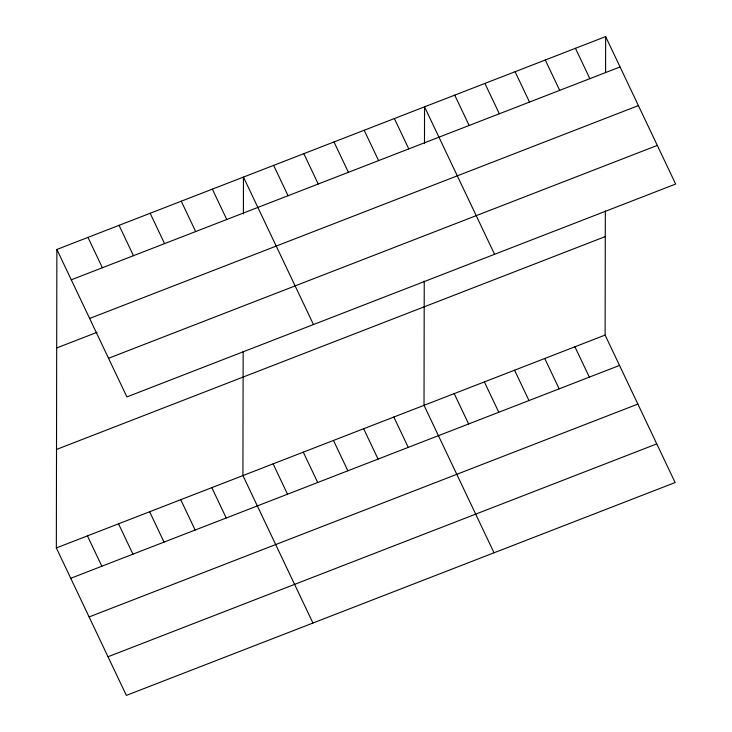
<?xml version="1.0" encoding="UTF-8"?>
<svg xmlns="http://www.w3.org/2000/svg" width="732" height="732" viewBox="0 0 732 732"><rect width="100%" height="100%" fill="white"/><g stroke="black" fill="none" stroke-linecap="round" stroke-linejoin="round"><path stroke-width="1.1" d="M605.327 210.935L605.108 335.082L675.133 482.544L126.362 695.4L56.346 547.948L56.867 249.456L605.639 36.6L675.654 184.052L126.892 396.918L56.867 249.456M243.143 351.424L242.923 475.571L312.939 623.024M243.39 213.89L243.454 177.089L313.47 324.541M424.24 281.18L424.02 405.327L494.036 552.788M424.478 143.646L424.542 106.845L494.567 254.297M605.574 72.322L605.639 36.6M71.279 279.807L620.05 66.951M89.633 318.457L638.396 105.591M56.693 347.956L97.127 332.282M108.537 358.268L657.309 145.412M56.52 449.448L605.282 236.582M56.346 547.948L605.108 335.082M70.757 578.289L619.519 365.433M89.103 616.939L637.874 404.073M108.016 656.75L656.778 443.894M575.453 48.303L589.864 78.653M545.276 60.015L559.687 90.365M515.09 71.718L529.501 102.068M484.913 83.43L499.316 113.78M574.931 346.794L589.342 377.136M454.728 95.133L469.139 125.483M544.745 358.497L559.157 388.848M514.569 370.209L528.971 400.55M394.365 118.547L408.776 148.898M484.383 381.912L498.794 412.262M364.179 130.259L378.59 160.601M454.197 393.624L468.608 423.965M334.002 141.962L348.405 172.313M303.817 153.674L318.228 184.016M393.834 417.039L408.246 447.38M273.631 165.377L288.042 195.728M363.658 428.742L378.06 459.092M333.472 440.454L347.883 470.795M212.353 189.149L226.764 219.499M303.286 452.156L317.697 482.507M181.262 201.209L195.673 231.559M273.109 463.868L287.52 494.21M150.161 213.277L164.572 243.619M119.069 225.337L133.471 255.678M211.832 487.631L226.234 517.982M87.968 237.397L102.379 267.747M180.731 499.7L195.142 530.041M149.639 511.76L164.041 542.101M118.538 523.819L132.95 554.17M87.437 535.879L101.849 566.229"/></g></svg>
